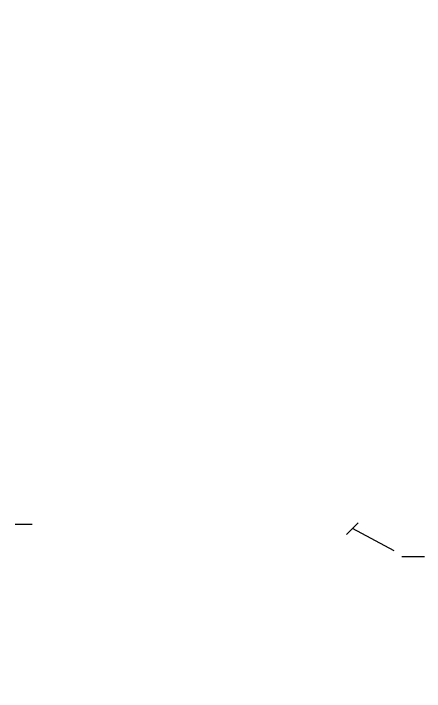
# Model space of a CAD drawing. Extents: x 175123 to 254035, y 15257 to 44959.
# Drawn here: x 246594 to 253990, y 31070 to 43271 of the extents above; entities that cross this region are included whole.
import ezdxf
from ezdxf.enums import TextEntityAlignment as Align
from ezdxf.xclip import XClip

# ---------------------------------------------------------------- set-up
doc = ezdxf.new("R2010")
doc.units = 0
doc.header["$LTSCALE"] = 1000
doc.header["$MEASUREMENT"] = 0
doc.header["$XCLIPFRAME"] = 2
doc.linetypes.add('13#结构梁$0$X-104 13#平面$0$DOTE', pattern=[2.42, 2, -0.2, 0.02, -0.2])
doc.linetypes.add('X-104 13#平面$0$DOTE', pattern=[2.42, 2, -0.2, 0.02, -0.2])
for name, color, linetype in [('13#结构梁$0$X-104 13#平面$0$A_AXIS-轴线', 36, '13#结构梁$0$X-104 13#平面$0$DOTE'), ('AXIS_TEXT', 7, 'Continuous'), ('X-104 13#平面$0$A_AXIS-轴线', 36, 'X-104 13#平面$0$DOTE'), ('图层1', 7, 'Continuous')]:
    doc.layers.add(name, color=color, linetype=linetype)
doc.layers.add('X-104 13#平面$0$DIM_MODI', color=6, linetype='Continuous', plot=False)
doc.styles.add('COMPLEX', font='COMPLEX')
doc.styles.add('图签信息$0$华文细黑', font='STXIHEI.TTF', dxfattribs={"height": 10})

# ---------------------------------------------------------------- blocks, each defined once
blk = doc.blocks.new('X-104 13#平面')
at = {"layer": '13#结构梁$0$X-104 13#平面$0$A_AXIS-轴线', "color": 0, "linetype": '13#结构梁$0$X-104 13#平面$0$DOTE'}
for p, q in [((60408.4, 80400), (-2925, 80400)), ((60408.4, 71400), (-2925, 71400))]:
    blk.add_line(p, q, dxfattribs=at)
at = {"layer": 'X-104 13#平面$0$A_AXIS-轴线', "color": 0, "linetype": 'X-104 13#平面$0$DOTE'}
for p, q in [((60408.4, 80400), (-2925, 80400)), ((39500, 76800), (60408.4, 76800)), ((60408.4, 71400), (-2925, 71400))]:
    blk.add_line(p, q, dxfattribs=at)
at = {"layer": 'X-104 13#平面$0$DIM_MODI', "color": 0}
blk.add_lwpolyline([(57534.2, 80612.8, 0, 150, 0.5), (58531.9, 79946.1, 0, 150, 0.5), (58765, 79790.3, 0, 150, 0.5), (59136.9, 80498.6, 0, 150, 0.5), (59625, 81428.2, 0, 150, 0.5), (60010.8, 82163, 0, 150, 0.5), (59400.1, 82598.4, 0, 150, 0.5), (58911.5, 82946.6, 0, 150, 0.5), (58137.9, 83498.1, 0, 150, 0.5)], format="xyseb", dxfattribs=at)
at = {"color": 0, "style": '图签信息$0$华文细黑'}
for p in [(72170.3, 105564.8), (72170.3, 43164.8), (72170.3, -19235.2)]:
    blk.add_attdef('200X', text='', height=100, dxfattribs=at).set_placement(p, align=Align.BOTTOM_RIGHT)
at = {"layer": 'AXIS_TEXT', "color": 0, "style": 'COMPLEX', "width": 1.041667}
for p, p2 in [((-400, 156296.3), (0, 156296.3)), ((7800, 156296.3), (8200, 156296.3)), ((12300, 156296.3), (12700, 156296.3)), ((21300, 156296.3), (21700, 156296.3)), ((30300, 156296.3), (30700, 156296.3)), ((39300, 156296.3), (39700, 156296.3)), ((48300, 156296.3), (48700, 156296.3)), ((57300, 156296.3), (57700, 156296.3)), ((-7525, 142576), (-7125, 142576)), ((64743.5, 142576), (65143.5, 142576)), ((-7525, 139476), (-7125, 139476)), ((64743.5, 138976), (65143.5, 138976)), ((-7525, 133576), (-7125, 133576)), ((64743.5, 133576), (65143.5, 133576)), ((-7525, 124576), (-7125, 124576)), ((64743.5, 124576), (65143.5, 124576)), ((-400, 112775), (0, 112775)), ((7800, 112775), (8200, 112775)), ((12300, 112775), (12700, 112775)), ((21300, 112775), (21700, 112775)), ((30300, 112775), (30700, 112775)), ((39300, 112775), (39700, 112775)), ((48300, 112775), (48700, 112775)), ((57300, 112775), (57700, 112775)), ((-400, 89896.3), (0, 89896.3)), ((7800, 89896.3), (8200, 89896.3)), ((12300, 89896.3), (12700, 89896.3)), ((21300, 89896.3), (21700, 89896.3)), ((30300, 89896.3), (30700, 89896.3)), ((39300, 89896.3), (39700, 89896.3)), ((48300, 89896.3), (48700, 89896.3)), ((57300, 89896.3), (57700, 89896.3)), ((-7525, 80176), (-7125, 80176)), ((64743.5, 80176), (65143.5, 80176)), ((-7525, 77076), (-7125, 77076)), ((64743.5, 76576), (65143.5, 76576)), ((-7525, 71176), (-7125, 71176)), ((64743.5, 71176), (65143.5, 71176)), ((-7525, 62176), (-7125, 62176)), ((64743.5, 62176), (65143.5, 62176)), ((-400, 50375), (0, 50375)), ((7800, 50375), (8200, 50375)), ((12300, 50375), (12700, 50375)), ((21300, 50375), (21700, 50375)), ((30300, 50375), (30700, 50375)), ((39300, 50375), (39700, 50375)), ((48300, 50375), (48700, 50375)), ((57300, 50375), (57700, 50375)), ((-400, 27496.3), (0, 27496.3)), ((7800, 27496.3), (8200, 27496.3)), ((12300, 27496.3), (12700, 27496.3)), ((21300, 27496.3), (21700, 27496.3)), ((30300, 27496.3), (30700, 27496.3)), ((39300, 27496.3), (39700, 27496.3)), ((48300, 27496.3), (48700, 27496.3)), ((57300, 27496.3), (57700, 27496.3)), ((-7525, 17776), (-7125, 17776)), ((64743.5, 17776), (65143.5, 17776)), ((-7525, 14676), (-7125, 14676)), ((64743.5, 14176), (65143.5, 14176)), ((-7525, 8776), (-7125, 8776)), ((64743.5, 8776), (65143.5, 8776)), ((-7525, -224), (-7125, -224)), ((64743.5, -224), (65143.5, -224)), ((-400, -12025), (0, -12025)), ((7800, -12025), (8200, -12025)), ((12300, -12025), (12700, -12025)), ((21300, -12025), (21700, -12025)), ((30300, -12025), (30700, -12025)), ((39300, -12025), (39700, -12025)), ((48300, -12025), (48700, -12025)), ((57300, -12025), (57700, -12025))]:
    blk.add_attdef('A', text='', height=448, dxfattribs=at).set_placement(p, p2, align=Align.FIT)

msp = doc.modelspace()

# ---------------------------------------------------------------- linework, layer by layer
for p, q in [((246621, 34080), (246932, 34080)), ((252799, 34107), (252587, 33895)), ((253448, 33601), (252693, 34001)), ((253584, 33497), (253990, 33497))]:
    msp.add_line(p, q)

# ---------------------------------------------------------------- block references
at = {"layer": '图层1', "color": 251}
ref = msp.add_blockref('X-104 13#平面', (188024, -40330), dxfattribs=at)
XClip(ref).set_block_clipping_path([(47300.0000000066, 70599.9999999998), (54100.0000000072, 81199.9999999998)])

doc.saveas('drawing.dxf')
